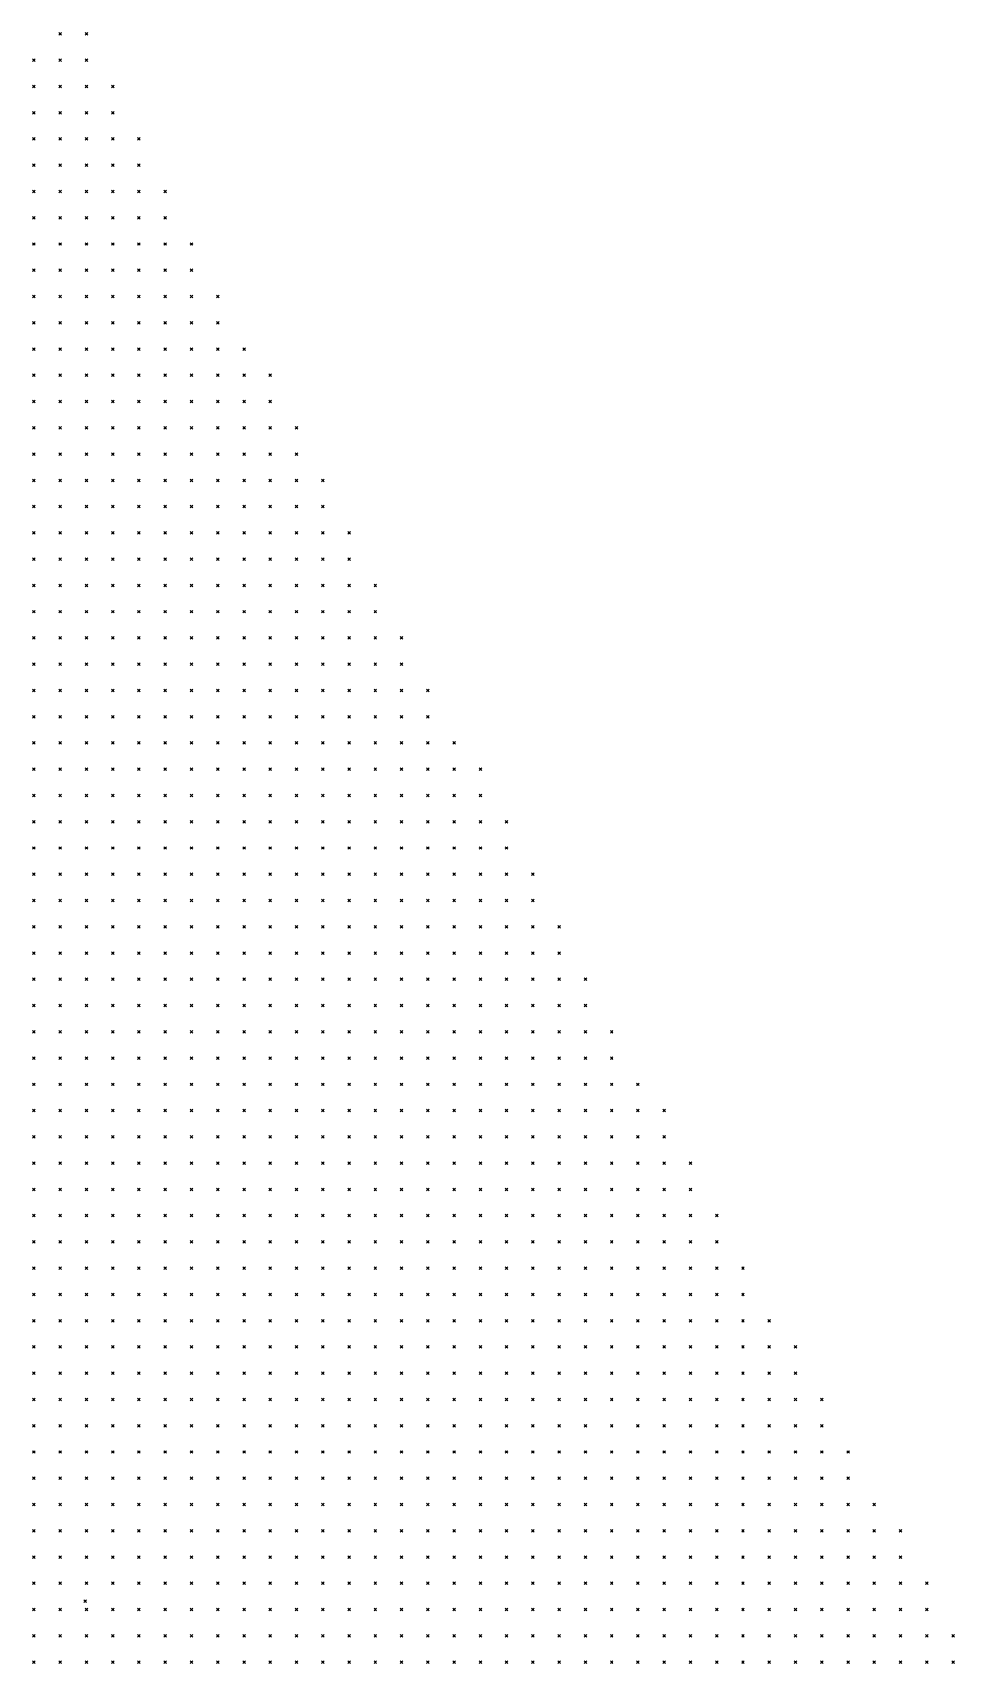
# Model space of a CAD drawing. Header units: metres. Extents: x 441556 to 446409, y 432338 to 461058.
# Drawn here: x 443036.6 to 443141.9, y 449403.6 to 449589.8 of the extents above; entities that cross this region are included whole.
import ezdxf

# ---------------------------------------------------------------- set-up
doc = ezdxf.new("R2010")
doc.units = ezdxf.units.M
doc.header["$MEASUREMENT"] = 0
doc.header["$PDMODE"] = 35
doc.header["$PDSIZE"] = 0.15
doc.layers.add('DTM-NOK-RevN_LIDAR_co_lidar', color=91, linetype='Continuous', lineweight=0)
doc.layers.add('DTM-NOK-RevN_RTK', color=32, linetype='Continuous', lineweight=0)

msp = doc.modelspace()

# ---------------------------------------------------------------- linework, layer by layer
at = {"layer": 'DTM-NOK-RevN_LIDAR_co_lidar'}
for p in [(443039.773, 449589.675, 369.239), (443042.772, 449589.675, 372.618), (443036.773, 449586.676, 367.018), (443039.773, 449586.676, 371.181), (443042.772, 449586.676, 373.992), (443036.773, 449583.676, 369.836), (443039.773, 449583.676, 373.329), (443042.772, 449583.676, 375.828), (443045.771, 449583.676, 378.978), (443036.773, 449580.677, 371.544), (443039.773, 449580.677, 374.637), (443042.772, 449580.677, 377.68), (443045.771, 449580.677, 380.529), (443036.773, 449577.678, 372.707), (443039.773, 449577.678, 375.82), (443042.772, 449577.678, 378.676), (443045.771, 449577.678, 381.605), (443048.771, 449577.678, 384.235), (443036.773, 449574.678, 374.043), (443039.773, 449574.678, 376.863), (443042.772, 449574.678, 379.585), (443045.771, 449574.678, 382.686), (443048.771, 449574.678, 385.351), (443036.773, 449571.679, 374.16), (443039.773, 449571.679, 377.064), (443042.772, 449571.679, 380.114), (443045.771, 449571.679, 382.959), (443048.771, 449571.679, 385.627), (443051.77, 449571.679, 388.848), (443036.773, 449568.68, 373.515), (443039.773, 449568.68, 376.545), (443042.772, 449568.68, 379.924), (443045.771, 449568.68, 383.072), (443048.771, 449568.68, 385.958), (443051.77, 449568.68, 388.681), (443036.773, 449565.68, 373.974), (443039.773, 449565.68, 376.741), (443042.772, 449565.68, 379.783), (443045.771, 449565.68, 383.515), (443048.771, 449565.68, 386.343), (443051.77, 449565.68, 389.644), (443054.769, 449565.68, 392.439), (443036.773, 449562.681, 375.05), (443039.773, 449562.681, 377.626), (443042.772, 449562.681, 380.814), (443045.771, 449562.681, 384.234), (443048.771, 449562.681, 387.015), (443051.77, 449562.681, 389.814), (443054.769, 449562.681, 392.759), (443036.773, 449559.682, 375.496), (443039.773, 449559.682, 378.186), (443042.772, 449559.682, 380.938), (443045.771, 449559.682, 384.171), (443048.771, 449559.682, 387.229), (443051.77, 449559.682, 390.099), (443054.769, 449559.682, 393.365), (443057.769, 449559.682, 396.123), (443036.773, 449556.682, 375.049), (443039.773, 449556.682, 378.059), (443042.772, 449556.682, 380.957), (443045.771, 449556.682, 383.902), (443048.771, 449556.682, 387.397), (443051.77, 449556.682, 391.078), (443054.769, 449556.682, 393.999), (443057.769, 449556.682, 396.733), (443036.773, 449553.683, 374.53), (443039.773, 449553.683, 377.576), (443042.772, 449553.683, 380.741), (443045.771, 449553.683, 384.294), (443048.771, 449553.683, 388.204), (443051.77, 449553.683, 392.416), (443054.769, 449553.683, 394.96), (443057.769, 449553.683, 398.404), (443060.768, 449553.683, 401.807), (443036.773, 449550.684, 374.752), (443039.773, 449550.684, 377.991), (443042.772, 449550.684, 381.435), (443045.771, 449550.684, 385.468), (443048.771, 449550.684, 389.99), (443051.77, 449550.684, 394.223), (443054.769, 449550.684, 396.287), (443057.769, 449550.684, 400.021), (443060.768, 449550.684, 402.774), (443063.767, 449550.684, 405.759), (443036.773, 449547.684, 376.045), (443039.773, 449547.684, 379.47), (443042.772, 449547.684, 382.902), (443045.771, 449547.684, 386.581), (443048.771, 449547.684, 390.34), (443051.77, 449547.684, 393.631), (443054.769, 449547.684, 397.341), (443057.769, 449547.684, 400.44), (443060.768, 449547.684, 403.215), (443063.767, 449547.684, 406.072), (443036.773, 449544.685, 377.095), (443039.773, 449544.685, 380.575), (443042.772, 449544.685, 383.52), (443045.771, 449544.685, 386.677), (443048.771, 449544.685, 390.479), (443051.77, 449544.685, 393.675), (443054.769, 449544.685, 397.296), (443057.769, 449544.685, 400.203), (443060.768, 449544.685, 402.951), (443063.767, 449544.685, 405.62), (443066.767, 449544.685, 407.851), (443036.773, 449541.686, 377.471), (443039.773, 449541.686, 380.743), (443042.772, 449541.686, 383.728), (443045.771, 449541.686, 386.964), (443048.771, 449541.686, 390.283), (443051.77, 449541.686, 393.756), (443054.769, 449541.686, 396.64), (443057.769, 449541.686, 399.497), (443060.768, 449541.686, 402.429), (443063.767, 449541.686, 404.55), (443066.767, 449541.686, 406.728), (443036.773, 449538.686, 377.13), (443039.773, 449538.686, 380.573), (443042.772, 449538.686, 384.095), (443045.771, 449538.686, 387.155), (443048.771, 449538.686, 390.003), (443051.77, 449538.686, 393.156), (443054.769, 449538.686, 395.646), (443057.769, 449538.686, 398.275), (443060.768, 449538.686, 401.369), (443063.767, 449538.686, 403.44), (443066.767, 449538.686, 405.771), (443069.766, 449538.686, 408.463), (443036.773, 449535.687, 376.818), (443039.773, 449535.687, 380.774), (443042.772, 449535.687, 384.018), (443045.771, 449535.687, 386.621), (443048.771, 449535.687, 389.325), (443051.77, 449535.687, 392.167), (443054.769, 449535.687, 394.688), (443057.769, 449535.687, 397.231), (443060.768, 449535.687, 399.809), (443063.767, 449535.687, 402.122), (443066.767, 449535.687, 404.732), (443069.766, 449535.687, 407.719), (443036.773, 449532.688, 376.952), (443039.773, 449532.688, 380.768), (443042.772, 449532.688, 383.474), (443045.771, 449532.688, 385.896), (443048.771, 449532.688, 388.476), (443051.77, 449532.688, 391.155), (443054.769, 449532.688, 393.665), (443057.769, 449532.688, 396.112), (443060.768, 449532.688, 398.308), (443063.767, 449532.688, 401.122), (443066.767, 449532.688, 403.673), (443069.766, 449532.688, 406.647), (443072.765, 449532.688, 408.876), (443036.773, 449529.688, 376.768), (443039.773, 449529.688, 380.351), (443042.772, 449529.688, 382.873), (443045.771, 449529.688, 385.261), (443048.771, 449529.688, 387.677), (443051.77, 449529.688, 390.195), (443054.769, 449529.688, 392.732), (443057.769, 449529.688, 394.792), (443060.768, 449529.688, 397.256), (443063.767, 449529.688, 400.24), (443066.767, 449529.688, 402.738), (443069.766, 449529.688, 405.214), (443072.765, 449529.688, 407.63), (443036.773, 449526.689, 376.185), (443039.773, 449526.689, 379.575), (443042.772, 449526.689, 382.141), (443045.771, 449526.689, 384.486), (443048.771, 449526.689, 387.002), (443051.77, 449526.689, 389.506), (443054.769, 449526.689, 392.086), (443057.769, 449526.689, 394.144), (443060.768, 449526.689, 396.709), (443063.767, 449526.689, 399.363), (443066.767, 449526.689, 401.941), (443069.766, 449526.689, 404.163), (443072.765, 449526.689, 406.793), (443075.765, 449526.689, 409.382), (443036.773, 449523.689, 375.62), (443039.773, 449523.689, 378.562), (443042.772, 449523.689, 381.392), (443045.771, 449523.689, 383.894), (443048.771, 449523.689, 386.523), (443051.77, 449523.689, 389.208), (443054.769, 449523.689, 391.752), (443057.769, 449523.689, 394.158), (443060.768, 449523.689, 396.496), (443063.767, 449523.689, 398.899), (443066.767, 449523.689, 401.281), (443069.766, 449523.689, 403.722), (443072.765, 449523.689, 406.431), (443075.765, 449523.689, 408.78), (443036.773, 449520.69, 375.102), (443039.773, 449520.69, 378.075), (443042.772, 449520.69, 381.016), (443045.771, 449520.69, 383.621), (443048.771, 449520.69, 386.365), (443051.77, 449520.69, 389.057), (443054.769, 449520.69, 391.833), (443057.769, 449520.69, 394.352), (443060.768, 449520.69, 396.487), (443063.767, 449520.69, 398.701), (443066.767, 449520.69, 400.702), (443069.766, 449520.69, 403.435), (443072.765, 449520.69, 406.05), (443075.765, 449520.69, 408.265), (443078.764, 449520.69, 410.509), (443036.773, 449517.691, 375.07), (443039.773, 449517.691, 378.186), (443042.772, 449517.691, 380.788), (443045.771, 449517.691, 383.212), (443048.771, 449517.691, 386.268), (443051.77, 449517.691, 388.871), (443054.769, 449517.691, 391.811), (443057.769, 449517.691, 394.423), (443060.768, 449517.691, 396.202), (443063.767, 449517.691, 398.537), (443066.767, 449517.691, 400.325), (443069.766, 449517.691, 403.076), (443072.765, 449517.691, 405.443), (443075.765, 449517.691, 407.642), (443078.764, 449517.691, 409.733), (443036.773, 449514.691, 375.203), (443039.773, 449514.691, 378.077), (443042.772, 449514.691, 380.264), (443045.771, 449514.691, 382.843), (443048.771, 449514.691, 385.189), (443051.77, 449514.691, 388.198), (443054.769, 449514.691, 391.023), (443057.769, 449514.691, 393.152), (443060.768, 449514.691, 394.924), (443063.767, 449514.691, 397.669), (443066.767, 449514.691, 399.861), (443069.766, 449514.691, 402.346), (443072.765, 449514.691, 404.48), (443075.765, 449514.691, 406.921), (443078.764, 449514.691, 409.302), (443081.764, 449514.691, 411.963), (443036.773, 449511.692, 374.849), (443039.773, 449511.692, 377.189), (443042.772, 449511.692, 379.575), (443045.771, 449511.692, 382.433), (443048.771, 449511.692, 384.726), (443051.77, 449511.692, 386.911), (443054.769, 449511.692, 389.614), (443057.769, 449511.692, 391.907), (443060.768, 449511.692, 393.837), (443063.767, 449511.692, 396.417), (443066.767, 449511.692, 398.921), (443069.766, 449511.692, 401.2), (443072.765, 449511.692, 403.459), (443075.765, 449511.692, 405.995), (443078.764, 449511.692, 408.622), (443081.764, 449511.692, 411.111), (443036.773, 449508.693, 373.819), (443039.773, 449508.693, 376.544), (443042.772, 449508.693, 379.327), (443045.771, 449508.693, 382.255), (443048.771, 449508.693, 384.345), (443051.77, 449508.693, 386.194), (443054.769, 449508.693, 388.6), (443057.769, 449508.693, 390.816), (443060.768, 449508.693, 393.116), (443063.767, 449508.693, 395.549), (443066.767, 449508.693, 398.129), (443069.766, 449508.693, 400.357), (443072.765, 449508.693, 402.664), (443075.765, 449508.693, 405.26), (443078.764, 449508.693, 407.748), (443081.764, 449508.693, 410.322), (443084.763, 449508.693, 413.234), (443036.773, 449505.693, 373.086), (443039.773, 449505.693, 375.771), (443042.772, 449505.693, 378.317), (443045.771, 449505.693, 380.969), (443048.771, 449505.693, 383.252), (443051.77, 449505.693, 385.586), (443054.769, 449505.693, 387.725), (443057.769, 449505.693, 389.766), (443060.768, 449505.693, 392.499), (443063.767, 449505.693, 394.889), (443066.767, 449505.693, 397.194), (443069.766, 449505.693, 399.417), (443072.765, 449505.693, 401.924), (443075.765, 449505.693, 404.609), (443078.764, 449505.693, 407.369), (443081.764, 449505.693, 409.924), (443084.763, 449505.693, 412.146), (443087.762, 449505.693, 414.023), (443036.773, 449502.694, 372.526), (443039.773, 449502.694, 374.776), (443042.772, 449502.694, 377.184), (443045.771, 449502.694, 379.902), (443048.771, 449502.694, 382.537), (443051.77, 449502.694, 384.982), (443054.769, 449502.694, 386.887), (443057.769, 449502.694, 388.763), (443060.768, 449502.694, 391.125), (443063.767, 449502.694, 393.443), (443066.767, 449502.694, 395.883), (443069.766, 449502.694, 397.925), (443072.765, 449502.694, 401.333), (443075.765, 449502.694, 403.972), (443078.764, 449502.694, 406.821), (443081.764, 449502.694, 408.973), (443084.763, 449502.694, 410.598), (443087.762, 449502.694, 412.496), (443036.773, 449499.695, 371.648), (443039.773, 449499.695, 373.794), (443042.772, 449499.695, 375.927), (443045.771, 449499.695, 378.556), (443048.771, 449499.695, 382.051), (443051.77, 449499.695, 383.845), (443054.769, 449499.695, 385.358), (443057.769, 449499.695, 387.733), (443060.768, 449499.695, 389.956), (443063.767, 449499.695, 392.116), (443066.767, 449499.695, 394.593), (443069.766, 449499.695, 396.484), (443072.765, 449499.695, 399.84), (443075.765, 449499.695, 401.221), (443078.764, 449499.695, 404.502), (443081.764, 449499.695, 407.107), (443084.763, 449499.695, 408.829), (443087.762, 449499.695, 410.764), (443090.762, 449499.695, 412.749), (443036.773, 449496.695, 370.788), (443039.773, 449496.695, 373.007), (443042.772, 449496.695, 374.96), (443045.771, 449496.695, 377.298), (443048.771, 449496.695, 380.766), (443051.77, 449496.695, 382.099), (443054.769, 449496.695, 384.45), (443057.769, 449496.695, 386.554), (443060.768, 449496.695, 388.736), (443063.767, 449496.695, 390.879), (443066.767, 449496.695, 393.613), (443069.766, 449496.695, 395.746), (443072.765, 449496.695, 398.346), (443075.765, 449496.695, 400.657), (443078.764, 449496.695, 402.687), (443081.764, 449496.695, 404.785), (443084.763, 449496.695, 407.086), (443087.762, 449496.695, 409.646), (443090.762, 449496.695, 411.893), (443036.773, 449493.696, 370.408), (443039.773, 449493.696, 372.365), (443042.772, 449493.696, 374.175), (443045.771, 449493.696, 376.077), (443048.771, 449493.696, 378.395), (443051.77, 449493.696, 380.711), (443054.769, 449493.696, 382.391), (443057.769, 449493.696, 384.731), (443060.768, 449493.696, 387.589), (443063.767, 449493.696, 390.091), (443066.767, 449493.696, 392.628), (443069.766, 449493.696, 394.915), (443072.765, 449493.696, 397.467), (443075.765, 449493.696, 399.468), (443078.764, 449493.696, 401.117), (443081.764, 449493.696, 403.034), (443084.763, 449493.696, 405.709), (443087.762, 449493.696, 408.609), (443090.762, 449493.696, 410.752), (443093.761, 449493.696, 412.485), (443036.773, 449490.697, 369.702), (443039.773, 449490.697, 371.387), (443042.772, 449490.697, 373.077), (443045.771, 449490.697, 375.035), (443048.771, 449490.697, 377.102), (443051.77, 449490.697, 379.267), (443054.769, 449490.697, 381.223), (443057.769, 449490.697, 383.564), (443060.768, 449490.697, 385.355), (443063.767, 449490.697, 389.227), (443066.767, 449490.697, 391.535), (443069.766, 449490.697, 393.814), (443072.765, 449490.697, 395.977), (443075.765, 449490.697, 397.673), (443078.764, 449490.697, 399.416), (443081.764, 449490.697, 401.851), (443084.763, 449490.697, 405.022), (443087.762, 449490.697, 407.496), (443090.762, 449490.697, 409.088), (443093.761, 449490.697, 410.443), (443036.773, 449487.697, 368.843), (443039.773, 449487.697, 370.432), (443042.772, 449487.697, 372.097), (443045.771, 449487.697, 373.809), (443048.771, 449487.697, 375.501), (443051.77, 449487.697, 377.967), (443054.769, 449487.697, 380.197), (443057.769, 449487.697, 382.53), (443060.768, 449487.697, 384.848), (443063.767, 449487.697, 387.704), (443066.767, 449487.697, 390.608), (443069.766, 449487.697, 392.68), (443072.765, 449487.697, 394.377), (443075.765, 449487.697, 396.114), (443078.764, 449487.697, 397.922), (443081.764, 449487.697, 400.857), (443084.763, 449487.697, 403.957), (443087.762, 449487.697, 406.105), (443090.762, 449487.697, 407.339), (443093.761, 449487.697, 408.255), (443096.76, 449487.697, 409.218), (443036.773, 449484.698, 367.816), (443039.773, 449484.698, 369.381), (443042.772, 449484.698, 370.903), (443045.771, 449484.698, 372.409), (443048.771, 449484.698, 374.117), (443051.77, 449484.698, 376.369), (443054.769, 449484.698, 378.917), (443057.769, 449484.698, 381.8), (443060.768, 449484.698, 384.16), (443063.767, 449484.698, 386.314), (443066.767, 449484.698, 389.322), (443069.766, 449484.698, 390.838), (443072.765, 449484.698, 392.389), (443075.765, 449484.698, 394.325), (443078.764, 449484.698, 397.018), (443081.764, 449484.698, 399.789), (443084.763, 449484.698, 402.112), (443087.762, 449484.698, 403.773), (443090.762, 449484.698, 404.914), (443093.761, 449484.698, 405.688), (443096.76, 449484.698, 406.607), (443036.773, 449481.699, 366.668), (443039.773, 449481.699, 368.213), (443042.772, 449481.699, 369.75), (443045.771, 449481.699, 371.136), (443048.771, 449481.699, 372.74), (443051.77, 449481.699, 374.792), (443054.769, 449481.699, 377.854), (443057.769, 449481.699, 379.85), (443060.768, 449481.699, 382.917), (443063.767, 449481.699, 385.572), (443066.767, 449481.699, 387.727), (443069.766, 449481.699, 388.901), (443072.765, 449481.699, 390.57), (443075.765, 449481.699, 392.179), (443078.764, 449481.699, 395.52), (443081.764, 449481.699, 398.18), (443084.763, 449481.699, 399.5), (443087.762, 449481.699, 400.864), (443090.762, 449481.699, 402.238), (443093.761, 449481.699, 403.238), (443096.76, 449481.699, 404.322), (443099.76, 449481.699, 405.73), (443036.773, 449478.699, 365.757), (443039.773, 449478.699, 367.08), (443042.772, 449478.699, 368.487), (443045.771, 449478.699, 369.836), (443048.771, 449478.699, 371.306), (443051.77, 449478.699, 373.284), (443054.769, 449478.699, 376.502), (443057.769, 449478.699, 377.987), (443060.768, 449478.699, 381.329), (443063.767, 449478.699, 384.319), (443066.767, 449478.699, 385.743), (443069.766, 449478.699, 387.002), (443072.765, 449478.699, 388.692), (443075.765, 449478.699, 390.479), (443078.764, 449478.699, 393.161), (443081.764, 449478.699, 395.851), (443084.763, 449478.699, 397.347), (443087.762, 449478.699, 398.428), (443090.762, 449478.699, 399.762), (443093.761, 449478.699, 401.192), (443096.76, 449478.699, 402.497), (443099.76, 449478.699, 403.722), (443036.773, 449475.7, 364.782), (443039.773, 449475.7, 366), (443042.772, 449475.7, 367.348), (443045.771, 449475.7, 368.784), (443048.771, 449475.7, 370.335), (443051.77, 449475.7, 372.29), (443054.769, 449475.7, 374.634), (443057.769, 449475.7, 376.318), (443060.768, 449475.7, 379.054), (443063.767, 449475.7, 381.417), (443066.767, 449475.7, 383.348), (443069.766, 449475.7, 385.042), (443072.765, 449475.7, 387.053), (443075.765, 449475.7, 389.068), (443078.764, 449475.7, 390.916), (443081.764, 449475.7, 393.408), (443084.763, 449475.7, 394.826), (443087.762, 449475.7, 396.403), (443090.762, 449475.7, 397.909), (443093.761, 449475.7, 398.968), (443096.76, 449475.7, 400.326), (443099.76, 449475.7, 401.754), (443102.759, 449475.7, 403.355), (443036.773, 449472.701, 363.85), (443039.773, 449472.701, 365.093), (443042.772, 449472.701, 366.434), (443045.771, 449472.701, 368.002), (443048.771, 449472.701, 369.56), (443051.77, 449472.701, 371.315), (443054.769, 449472.701, 373.221), (443057.769, 449472.701, 375.016), (443060.768, 449472.701, 377.172), (443063.767, 449472.701, 379.122), (443066.767, 449472.701, 381.487), (443069.766, 449472.701, 383.398), (443072.765, 449472.701, 385.56), (443075.765, 449472.701, 387.659), (443078.764, 449472.701, 389.316), (443081.764, 449472.701, 391.319), (443084.763, 449472.701, 392.852), (443087.762, 449472.701, 394.568), (443090.762, 449472.701, 396.061), (443093.761, 449472.701, 397.251), (443096.76, 449472.701, 398.833), (443099.76, 449472.701, 400.491), (443102.759, 449472.701, 402.178), (443036.773, 449469.701, 362.889), (443039.773, 449469.701, 364.227), (443042.772, 449469.701, 365.608), (443045.771, 449469.701, 367.165), (443048.771, 449469.701, 368.702), (443051.77, 449469.701, 370.338), (443054.769, 449469.701, 372.161), (443057.769, 449469.701, 373.8), (443060.768, 449469.701, 376.124), (443063.767, 449469.701, 377.765), (443066.767, 449469.701, 379.988), (443069.766, 449469.701, 382.011), (443072.765, 449469.701, 384.12), (443075.765, 449469.701, 386.074), (443078.764, 449469.701, 387.733), (443081.764, 449469.701, 389.273), (443084.763, 449469.701, 390.985), (443087.762, 449469.701, 392.735), (443090.762, 449469.701, 394.323), (443093.761, 449469.701, 395.974), (443096.76, 449469.701, 397.749), (443099.76, 449469.701, 399.658), (443102.759, 449469.701, 401.734), (443105.758, 449469.701, 403.611), (443036.773, 449466.702, 361.887), (443039.773, 449466.702, 363.332), (443042.772, 449466.702, 364.809), (443045.771, 449466.702, 366.304), (443048.771, 449466.702, 367.838), (443051.77, 449466.702, 369.426), (443054.769, 449466.702, 371.164), (443057.769, 449466.702, 372.798), (443060.768, 449466.702, 374.877), (443063.767, 449466.702, 376.415), (443066.767, 449466.702, 378.798), (443069.766, 449466.702, 380.767), (443072.765, 449466.702, 382.689), (443075.765, 449466.702, 384.552), (443078.764, 449466.702, 386.042), (443081.764, 449466.702, 387.537), (443084.763, 449466.702, 389.286), (443087.762, 449466.702, 391.302), (443090.762, 449466.702, 393.157), (443093.761, 449466.702, 394.892), (443096.76, 449466.702, 396.708), (443099.76, 449466.702, 398.772), (443102.759, 449466.702, 401.213), (443105.758, 449466.702, 403.465), (443108.758, 449466.702, 405.555), (443036.773, 449463.703, 361.045), (443039.773, 449463.703, 362.503), (443042.772, 449463.703, 364), (443045.771, 449463.703, 365.504), (443048.771, 449463.703, 367.065), (443051.77, 449463.703, 368.593), (443054.769, 449463.703, 370.29), (443057.769, 449463.703, 371.965), (443060.768, 449463.703, 373.549), (443063.767, 449463.703, 375.249), (443066.767, 449463.703, 377.741), (443069.766, 449463.703, 379.47), (443072.765, 449463.703, 381.125), (443075.765, 449463.703, 383.066), (443078.764, 449463.703, 384.597), (443081.764, 449463.703, 386.319), (443084.763, 449463.703, 388.139), (443087.762, 449463.703, 390.325), (443090.762, 449463.703, 392.59), (443093.761, 449463.703, 394.496), (443096.76, 449463.703, 396.425), (443099.76, 449463.703, 398.627), (443102.759, 449463.703, 400.978), (443105.758, 449463.703, 403.443), (443108.758, 449463.703, 405.572), (443036.773, 449460.703, 360.391), (443039.773, 449460.703, 361.845), (443042.772, 449460.703, 363.338), (443045.771, 449460.703, 364.821), (443048.771, 449460.703, 366.361), (443051.77, 449460.703, 367.913), (443054.769, 449460.703, 369.526), (443057.769, 449460.703, 371.102), (443060.768, 449460.703, 372.684), (443063.767, 449460.703, 374.53), (443066.767, 449460.703, 376.732), (443069.766, 449460.703, 378.323), (443072.765, 449460.703, 379.942), (443075.765, 449460.703, 381.796), (443078.764, 449460.703, 383.693), (443081.764, 449460.703, 385.697), (443084.763, 449460.703, 387.691), (443087.762, 449460.703, 389.906), (443090.762, 449460.703, 392.329), (443093.761, 449460.703, 394.603), (443096.76, 449460.703, 396.725), (443099.76, 449460.703, 399.077), (443102.759, 449460.703, 401.498), (443105.758, 449460.703, 403.535), (443108.758, 449460.703, 405.726), (443111.757, 449460.703, 407.975), (443036.773, 449457.704, 359.8), (443039.773, 449457.704, 361.359), (443042.772, 449457.704, 362.867), (443045.771, 449457.704, 364.292), (443048.771, 449457.704, 365.766), (443051.77, 449457.704, 367.343), (443054.769, 449457.704, 368.929), (443057.769, 449457.704, 370.501), (443060.768, 449457.704, 372.096), (443063.767, 449457.704, 374.092), (443066.767, 449457.704, 375.935), (443069.766, 449457.704, 377.583), (443072.765, 449457.704, 379.401), (443075.765, 449457.704, 381.15), (443078.764, 449457.704, 383.332), (443081.764, 449457.704, 385.816), (443084.763, 449457.704, 388.042), (443087.762, 449457.704, 390.12), (443090.762, 449457.704, 392.373), (443093.761, 449457.704, 394.789), (443096.76, 449457.704, 397.019), (443099.76, 449457.704, 399.371), (443102.759, 449457.704, 401.894), (443105.758, 449457.704, 403.709), (443108.758, 449457.704, 405.843), (443111.757, 449457.704, 407.962), (443036.773, 449454.705, 359.336), (443039.773, 449454.705, 360.953), (443042.772, 449454.705, 362.379), (443045.771, 449454.705, 363.838), (443048.771, 449454.705, 365.324), (443051.77, 449454.705, 366.873), (443054.769, 449454.705, 368.482), (443057.769, 449454.705, 370.15), (443060.768, 449454.705, 371.693), (443063.767, 449454.705, 373.555), (443066.767, 449454.705, 375.231), (443069.766, 449454.705, 376.972), (443072.765, 449454.705, 379.292), (443075.765, 449454.705, 381.38), (443078.764, 449454.705, 383.464), (443081.764, 449454.705, 386.306), (443084.763, 449454.705, 388.453), (443087.762, 449454.705, 390.372), (443090.762, 449454.705, 392.721), (443093.761, 449454.705, 394.97), (443096.76, 449454.705, 397.162), (443099.76, 449454.705, 399.47), (443102.759, 449454.705, 401.55), (443105.758, 449454.705, 403.589), (443108.758, 449454.705, 405.585), (443111.757, 449454.705, 407.699), (443114.756, 449454.705, 410.048), (443036.773, 449451.705, 358.978), (443039.773, 449451.705, 360.54), (443042.772, 449451.705, 361.927), (443045.771, 449451.705, 363.447), (443048.771, 449451.705, 364.852), (443051.77, 449451.705, 366.413), (443054.769, 449451.705, 367.985), (443057.769, 449451.705, 369.677), (443060.768, 449451.705, 371.231), (443063.767, 449451.705, 372.755), (443066.767, 449451.705, 374.653), (443069.766, 449451.705, 376.663), (443072.765, 449451.705, 379.374), (443075.765, 449451.705, 381.881), (443078.764, 449451.705, 383.682), (443081.764, 449451.705, 386.166), (443084.763, 449451.705, 388.083), (443087.762, 449451.705, 390.172), (443090.762, 449451.705, 392.514), (443093.761, 449451.705, 394.559), (443096.76, 449451.705, 396.656), (443099.76, 449451.705, 398.801), (443102.759, 449451.705, 400.857), (443105.758, 449451.705, 403.063), (443108.758, 449451.705, 405.307), (443111.757, 449451.705, 407.716), (443114.756, 449451.705, 410.16), (443036.773, 449448.706, 358.454), (443039.773, 449448.706, 360.057), (443042.772, 449448.706, 361.424), (443045.771, 449448.706, 362.907), (443048.771, 449448.706, 364.256), (443051.77, 449448.706, 365.781), (443054.769, 449448.706, 367.405), (443057.769, 449448.706, 369.18), (443060.768, 449448.706, 370.815), (443063.767, 449448.706, 372.486), (443066.767, 449448.706, 374.07), (443069.766, 449448.706, 376.601), (443072.765, 449448.706, 378.448), (443075.765, 449448.706, 380.829), (443078.764, 449448.706, 382.836), (443081.764, 449448.706, 384.859), (443084.763, 449448.706, 387.072), (443087.762, 449448.706, 389.242), (443090.762, 449448.706, 391.442), (443093.761, 449448.706, 393.781), (443096.76, 449448.706, 396.004), (443099.76, 449448.706, 398.1), (443102.759, 449448.706, 400.424), (443105.758, 449448.706, 402.768), (443108.758, 449448.706, 404.984), (443111.757, 449448.706, 407.713), (443114.756, 449448.706, 409.957), (443117.756, 449448.706, 412.202), (443036.773, 449445.707, 358.159), (443039.773, 449445.707, 359.594), (443042.772, 449445.707, 360.882), (443045.771, 449445.707, 362.23), (443048.771, 449445.707, 363.601), (443051.77, 449445.707, 365.084), (443054.769, 449445.707, 366.657), (443057.769, 449445.707, 368.626), (443060.768, 449445.707, 370.346), (443063.767, 449445.707, 371.941), (443066.767, 449445.707, 374.086), (443069.766, 449445.707, 376.034), (443072.765, 449445.707, 378.162), (443075.765, 449445.707, 380.182), (443078.764, 449445.707, 382.424), (443081.764, 449445.707, 384.605), (443084.763, 449445.707, 386.717), (443087.762, 449445.707, 388.782), (443090.762, 449445.707, 390.653), (443093.761, 449445.707, 392.776), (443096.76, 449445.707, 395.266), (443099.76, 449445.707, 397.706), (443102.759, 449445.707, 400.148), (443105.758, 449445.707, 402.558), (443108.758, 449445.707, 404.919), (443111.757, 449445.707, 407.335), (443114.756, 449445.707, 409.607), (443117.756, 449445.707, 411.804), (443036.773, 449442.707, 357.647), (443039.773, 449442.707, 358.945), (443042.772, 449442.707, 360.145), (443045.771, 449442.707, 361.366), (443048.771, 449442.707, 362.652), (443051.77, 449442.707, 364.251), (443054.769, 449442.707, 365.942), (443057.769, 449442.707, 367.759), (443060.768, 449442.707, 369.647), (443063.767, 449442.707, 371.483), (443066.767, 449442.707, 373.692), (443069.766, 449442.707, 375.583), (443072.765, 449442.707, 377.566), (443075.765, 449442.707, 379.613), (443078.764, 449442.707, 381.694), (443081.764, 449442.707, 383.955), (443084.763, 449442.707, 386.39), (443087.762, 449442.707, 388.521), (443090.762, 449442.707, 390.405), (443093.761, 449442.707, 392.464), (443096.76, 449442.707, 394.736), (443099.76, 449442.707, 397.122), (443102.759, 449442.707, 399.647), (443105.758, 449442.707, 402.158), (443108.758, 449442.707, 404.528), (443111.757, 449442.707, 406.992), (443114.756, 449442.707, 409.324), (443117.756, 449442.707, 411.717), (443120.755, 449442.707, 414.89), (443036.773, 449439.708, 356.91), (443039.773, 449439.708, 358.119), (443042.772, 449439.708, 359.266), (443045.771, 449439.708, 360.479), (443048.771, 449439.708, 361.943), (443051.77, 449439.708, 363.607), (443054.769, 449439.708, 365.06), (443057.769, 449439.708, 366.953), (443060.768, 449439.708, 368.76), (443063.767, 449439.708, 370.708), (443066.767, 449439.708, 373.039), (443069.766, 449439.708, 374.906), (443072.765, 449439.708, 376.99), (443075.765, 449439.708, 379.059), (443078.764, 449439.708, 380.967), (443081.764, 449439.708, 383.075), (443084.763, 449439.708, 385.527), (443087.762, 449439.708, 387.829), (443090.762, 449439.708, 390.011), (443093.761, 449439.708, 392.019), (443096.76, 449439.708, 394.119), (443099.76, 449439.708, 396.605), (443102.759, 449439.708, 399.059), (443105.758, 449439.708, 401.513), (443108.758, 449439.708, 403.845), (443111.757, 449439.708, 406.4), (443114.756, 449439.708, 409.284), (443117.756, 449439.708, 411.951), (443120.755, 449439.708, 415.907), (443123.754, 449439.708, 418.631), (443036.773, 449436.709, 356.036), (443039.773, 449436.709, 357.222), (443042.772, 449436.709, 358.461), (443045.771, 449436.709, 359.782), (443048.771, 449436.709, 361.383), (443051.77, 449436.709, 363.07), (443054.769, 449436.709, 364.464), (443057.769, 449436.709, 366.348), (443060.768, 449436.709, 368.259), (443063.767, 449436.709, 370.184), (443066.767, 449436.709, 372.334), (443069.766, 449436.709, 374.341), (443072.765, 449436.709, 376.488), (443075.765, 449436.709, 378.484), (443078.764, 449436.709, 380.693), (443081.764, 449436.709, 382.539), (443084.763, 449436.709, 384.614), (443087.762, 449436.709, 386.938), (443090.762, 449436.709, 389.176), (443093.761, 449436.709, 391.537), (443096.76, 449436.709, 393.861), (443099.76, 449436.709, 396.075), (443102.759, 449436.709, 398.599), (443105.758, 449436.709, 401.102), (443108.758, 449436.709, 403.506), (443111.757, 449436.709, 406.347), (443114.756, 449436.709, 410.134), (443117.756, 449436.709, 412.744), (443120.755, 449436.709, 415.761), (443123.754, 449436.709, 418.139), (443036.773, 449433.709, 355.444), (443039.773, 449433.709, 356.568), (443042.772, 449433.709, 357.893), (443045.771, 449433.709, 359.322), (443048.771, 449433.709, 360.847), (443051.77, 449433.709, 362.53), (443054.769, 449433.709, 364.104), (443057.769, 449433.709, 366.073), (443060.768, 449433.709, 367.812), (443063.767, 449433.709, 369.786), (443066.767, 449433.709, 371.727), (443069.766, 449433.709, 373.621), (443072.765, 449433.709, 375.466), (443075.765, 449433.709, 377.271), (443078.764, 449433.709, 379.948), (443081.764, 449433.709, 381.665), (443084.763, 449433.709, 383.657), (443087.762, 449433.709, 386.352), (443090.762, 449433.709, 388.852), (443093.761, 449433.709, 391.065), (443096.76, 449433.709, 393.165), (443099.76, 449433.709, 395.382), (443102.759, 449433.709, 398.025), (443105.758, 449433.709, 400.807), (443108.758, 449433.709, 403.749), (443111.757, 449433.709, 406.669), (443114.756, 449433.709, 410.083), (443117.756, 449433.709, 412.386), (443120.755, 449433.709, 415.073), (443123.754, 449433.709, 417.212), (443126.754, 449433.709, 419.652), (443036.773, 449430.71, 355.033), (443039.773, 449430.71, 356.187), (443042.772, 449430.71, 357.394), (443045.771, 449430.71, 358.842), (443048.771, 449430.71, 360.741), (443051.77, 449430.71, 362.256), (443054.769, 449430.71, 363.776), (443057.769, 449430.71, 365.667), (443060.768, 449430.71, 367.295), (443063.767, 449430.71, 369.276), (443066.767, 449430.71, 371.08), (443069.766, 449430.71, 372.791), (443072.765, 449430.71, 374.851), (443075.765, 449430.71, 376.864), (443078.764, 449430.71, 378.777), (443081.764, 449430.71, 380.526), (443084.763, 449430.71, 382.498), (443087.762, 449430.71, 385.238), (443090.762, 449430.71, 388.002), (443093.761, 449430.71, 390.059), (443096.76, 449430.71, 392.071), (443099.76, 449430.71, 394.844), (443102.759, 449430.71, 398.055), (443105.758, 449430.71, 400.922), (443108.758, 449430.71, 403.288), (443111.757, 449430.71, 405.607), (443114.756, 449430.71, 408.589), (443117.756, 449430.71, 411.297), (443120.755, 449430.71, 414.025), (443123.754, 449430.71, 416.532), (443126.754, 449430.71, 418.557), (443036.773, 449427.711, 354.414), (443039.773, 449427.711, 355.66), (443042.772, 449427.711, 356.793), (443045.771, 449427.711, 358.148), (443048.771, 449427.711, 359.875), (443051.77, 449427.711, 361.491), (443054.769, 449427.711, 363.124), (443057.769, 449427.711, 364.928), (443060.768, 449427.711, 366.632), (443063.767, 449427.711, 368.585), (443066.767, 449427.711, 370.548), (443069.766, 449427.711, 372.023), (443072.765, 449427.711, 373.893), (443075.765, 449427.711, 375.546), (443078.764, 449427.711, 377.367), (443081.764, 449427.711, 379.577), (443084.763, 449427.711, 381.983), (443087.762, 449427.711, 384.612), (443090.762, 449427.711, 386.936), (443093.761, 449427.711, 388.915), (443096.76, 449427.711, 391.512), (443099.76, 449427.711, 394.606), (443102.759, 449427.711, 397.253), (443105.758, 449427.711, 399.91), (443108.758, 449427.711, 402.68), (443111.757, 449427.711, 404.811), (443114.756, 449427.711, 407.382), (443117.756, 449427.711, 410.223), (443120.755, 449427.711, 413.123), (443123.754, 449427.711, 415.315), (443126.754, 449427.711, 417.228), (443129.753, 449427.711, 419.002), (443036.773, 449424.711, 353.47), (443039.773, 449424.711, 354.673), (443042.772, 449424.711, 355.848), (443045.771, 449424.711, 357.247), (443048.771, 449424.711, 358.902), (443051.77, 449424.711, 360.695), (443054.769, 449424.711, 362.353), (443057.769, 449424.711, 363.982), (443060.768, 449424.711, 365.792), (443063.767, 449424.711, 367.723), (443066.767, 449424.711, 369.578), (443069.766, 449424.711, 371.317), (443072.765, 449424.711, 373.007), (443075.765, 449424.711, 374.739), (443078.764, 449424.711, 376.63), (443081.764, 449424.711, 378.919), (443084.763, 449424.711, 381.125), (443087.762, 449424.711, 383.202), (443090.762, 449424.711, 385.546), (443093.761, 449424.711, 388.333), (443096.76, 449424.711, 390.997), (443099.76, 449424.711, 393.546), (443102.759, 449424.711, 396.327), (443105.758, 449424.711, 398.738), (443108.758, 449424.711, 401.358), (443111.757, 449424.711, 403.698), (443114.756, 449424.711, 406.467), (443117.756, 449424.711, 409.293), (443120.755, 449424.711, 412.07), (443123.754, 449424.711, 414.05), (443126.754, 449424.711, 415.921), (443129.753, 449424.711, 417.501), (443036.773, 449421.712, 352.426), (443039.773, 449421.712, 353.575), (443042.772, 449421.712, 354.803), (443045.771, 449421.712, 356.276), (443048.771, 449421.712, 357.908), (443051.77, 449421.712, 359.699), (443054.769, 449421.712, 361.365), (443057.769, 449421.712, 363.12), (443060.768, 449421.712, 364.905), (443063.767, 449421.712, 366.721), (443066.767, 449421.712, 368.5), (443069.766, 449421.712, 370.257), (443072.765, 449421.712, 371.799), (443075.765, 449421.712, 373.623), (443078.764, 449421.712, 375.689), (443081.764, 449421.712, 377.918), (443084.763, 449421.712, 379.987), (443087.762, 449421.712, 382.341), (443090.762, 449421.712, 384.822), (443093.761, 449421.712, 387.378), (443096.76, 449421.712, 390.123), (443099.76, 449421.712, 392.749), (443102.759, 449421.712, 395.346), (443105.758, 449421.712, 397.993), (443108.758, 449421.712, 400.376), (443111.757, 449421.712, 402.938), (443114.756, 449421.712, 405.593), (443117.756, 449421.712, 408.857), (443120.755, 449421.712, 410.96), (443123.754, 449421.712, 412.645), (443126.754, 449421.712, 414.234), (443129.753, 449421.712, 415.882), (443132.752, 449421.712, 417.41), (443036.773, 449418.712, 351.38), (443039.773, 449418.712, 352.533), (443042.772, 449418.712, 353.878), (443045.771, 449418.712, 355.403), (443048.771, 449418.712, 357.004), (443051.77, 449418.712, 358.699), (443054.769, 449418.712, 360.472), (443057.769, 449418.712, 362.402), (443060.768, 449418.712, 364.014), (443063.767, 449418.712, 365.7), (443066.767, 449418.712, 367.373), (443069.766, 449418.712, 369.12), (443072.765, 449418.712, 370.865), (443075.765, 449418.712, 372.685), (443078.764, 449418.712, 374.531), (443081.764, 449418.712, 376.561), (443084.763, 449418.712, 379.149), (443087.762, 449418.712, 381.877), (443090.762, 449418.712, 384.277), (443093.761, 449418.712, 386.703), (443096.76, 449418.712, 389.246), (443099.76, 449418.712, 391.535), (443102.759, 449418.712, 393.879), (443105.758, 449418.712, 396.647), (443108.758, 449418.712, 399.354), (443111.757, 449418.712, 401.66), (443114.756, 449418.712, 404.06), (443117.756, 449418.712, 407.259), (443120.755, 449418.712, 409.475), (443123.754, 449418.712, 411.183), (443126.754, 449418.712, 412.67), (443129.753, 449418.712, 414.422), (443132.752, 449418.712, 415.77), (443135.752, 449418.712, 417.114), (443036.773, 449415.713, 350.409), (443039.773, 449415.713, 351.492), (443042.772, 449415.713, 352.821), (443045.771, 449415.713, 354.461), (443048.771, 449415.713, 356.331), (443051.77, 449415.713, 358.007), (443054.769, 449415.713, 359.673), (443057.769, 449415.713, 361.512), (443060.768, 449415.713, 362.979), (443063.767, 449415.713, 364.383), (443066.767, 449415.713, 366.11), (443069.766, 449415.713, 367.78), (443072.765, 449415.713, 369.424), (443075.765, 449415.713, 371.405), (443078.764, 449415.713, 373.582), (443081.764, 449415.713, 375.973), (443084.763, 449415.713, 378.186), (443087.762, 449415.713, 380.517), (443090.762, 449415.713, 383.236), (443093.761, 449415.713, 385.793), (443096.76, 449415.713, 388.053), (443099.76, 449415.713, 390.561), (443102.759, 449415.713, 393.252), (443105.758, 449415.713, 395.801), (443108.758, 449415.713, 398.291), (443111.757, 449415.713, 400.382), (443114.756, 449415.713, 402.856), (443117.756, 449415.713, 405.654), (443120.755, 449415.713, 407.788), (443123.754, 449415.713, 409.474), (443126.754, 449415.713, 411.123), (443129.753, 449415.713, 412.759), (443132.752, 449415.713, 414.118), (443135.752, 449415.713, 415.215), (443036.773, 449412.714, 349.633), (443039.773, 449412.714, 350.588), (443042.772, 449412.714, 351.803), (443045.771, 449412.714, 353.385), (443048.771, 449412.714, 355.615), (443051.77, 449412.714, 357.117), (443054.769, 449412.714, 358.747), (443057.769, 449412.714, 360.585), (443060.768, 449412.714, 361.658), (443063.767, 449412.714, 363.146), (443066.767, 449412.714, 364.781), (443069.766, 449412.714, 366.348), (443072.765, 449412.714, 368.056), (443075.765, 449412.714, 370.022), (443078.764, 449412.714, 372.44), (443081.764, 449412.714, 375.039), (443084.763, 449412.714, 377.347), (443087.762, 449412.714, 379.545), (443090.762, 449412.714, 382.187), (443093.761, 449412.714, 384.901), (443096.76, 449412.714, 387.279), (443099.76, 449412.714, 389.822), (443102.759, 449412.714, 392.558), (443105.758, 449412.714, 394.881), (443108.758, 449412.714, 397.011), (443111.757, 449412.714, 399.228), (443114.756, 449412.714, 401.634), (443117.756, 449412.714, 403.885), (443120.755, 449412.714, 405.831), (443123.754, 449412.714, 407.792), (443126.754, 449412.714, 409.426), (443129.753, 449412.714, 410.908), (443132.752, 449412.714, 412.201), (443135.752, 449412.714, 413.252), (443138.751, 449412.714, 414.746), (443036.773, 449409.714, 349.115), (443039.773, 449409.714, 349.837), (443042.772, 449409.714, 350.907), (443045.771, 449409.714, 352.343), (443048.771, 449409.714, 354.26), (443051.77, 449409.714, 355.924), (443054.769, 449409.714, 357.445), (443057.769, 449409.714, 359.198), (443060.768, 449409.714, 360.46), (443063.767, 449409.714, 361.718), (443066.767, 449409.714, 363.436), (443069.766, 449409.714, 365.048), (443072.765, 449409.714, 366.888), (443075.765, 449409.714, 369.04), (443078.764, 449409.714, 371.275), (443081.764, 449409.714, 373.868), (443084.763, 449409.714, 376.579), (443087.762, 449409.714, 378.99), (443090.762, 449409.714, 381.429), (443093.761, 449409.714, 384.25), (443096.76, 449409.714, 386.851), (443099.76, 449409.714, 389.387), (443102.759, 449409.714, 392.084), (443105.758, 449409.714, 393.813), (443108.758, 449409.714, 395.76), (443111.757, 449409.714, 397.812), (443114.756, 449409.714, 400.026), (443117.756, 449409.714, 402.01), (443120.755, 449409.714, 404.057), (443123.754, 449409.714, 405.841), (443126.754, 449409.714, 407.552), (443129.753, 449409.714, 409.109), (443132.752, 449409.714, 410.224), (443135.752, 449409.714, 411.318), (443138.751, 449409.714, 412.744), (443036.773, 449406.715, 348.785), (443039.773, 449406.715, 349.315), (443042.772, 449406.715, 350.174), (443045.771, 449406.715, 351.488), (443048.771, 449406.715, 353.146), (443051.77, 449406.715, 354.74), (443054.769, 449406.715, 356.181), (443057.769, 449406.715, 357.668), (443060.768, 449406.715, 359.151), (443063.767, 449406.715, 360.514), (443066.767, 449406.715, 362.226), (443069.766, 449406.715, 363.957), (443072.765, 449406.715, 365.767), (443075.765, 449406.715, 367.996), (443078.764, 449406.715, 370.286), (443081.764, 449406.715, 372.538), (443084.763, 449406.715, 375.124), (443087.762, 449406.715, 377.795), (443090.762, 449406.715, 380.353), (443093.761, 449406.715, 383.374), (443096.76, 449406.715, 386.065), (443099.76, 449406.715, 388.324), (443102.759, 449406.715, 390.955), (443105.758, 449406.715, 392.524), (443108.758, 449406.715, 394.288), (443111.757, 449406.715, 396.204), (443114.756, 449406.715, 398.47), (443117.756, 449406.715, 400.5), (443120.755, 449406.715, 402.352), (443123.754, 449406.715, 403.969), (443126.754, 449406.715, 405.536), (443129.753, 449406.715, 407.06), (443132.752, 449406.715, 408.241), (443135.752, 449406.715, 409.263), (443138.751, 449406.715, 410.637), (443141.75, 449406.715, 412.514), (443036.773, 449403.716, 348.595), (443039.773, 449403.716, 349.046), (443042.772, 449403.716, 349.73), (443045.771, 449403.716, 350.8), (443048.771, 449403.716, 352.285), (443051.77, 449403.716, 353.673), (443054.769, 449403.716, 355.127), (443057.769, 449403.716, 356.525), (443060.768, 449403.716, 358.015), (443063.767, 449403.716, 359.616), (443066.767, 449403.716, 361.223), (443069.766, 449403.716, 362.997), (443072.765, 449403.716, 364.736), (443075.765, 449403.716, 366.874), (443078.764, 449403.716, 369.192), (443081.764, 449403.716, 371.277), (443084.763, 449403.716, 373.467), (443087.762, 449403.716, 375.82), (443090.762, 449403.716, 378.493), (443093.761, 449403.716, 381.771), (443096.76, 449403.716, 384.632), (443099.76, 449403.716, 386.875), (443102.759, 449403.716, 389.281), (443105.758, 449403.716, 390.91), (443108.758, 449403.716, 392.596), (443111.757, 449403.716, 394.564), (443114.756, 449403.716, 396.736), (443117.756, 449403.716, 398.84), (443120.755, 449403.716, 400.595), (443123.754, 449403.716, 402.249), (443126.754, 449403.716, 403.643), (443129.753, 449403.716, 404.904), (443132.752, 449403.716, 406.129), (443135.752, 449403.716, 407.191), (443138.751, 449403.716, 408.81), (443141.75, 449403.716, 410.57)]:
    msp.add_point(p, dxfattribs=at)
at = {"layer": 'DTM-NOK-RevN_RTK'}
msp.add_point((443042.633, 449410.675, 351.188), dxfattribs=at)

doc.saveas('drawing.dxf')
